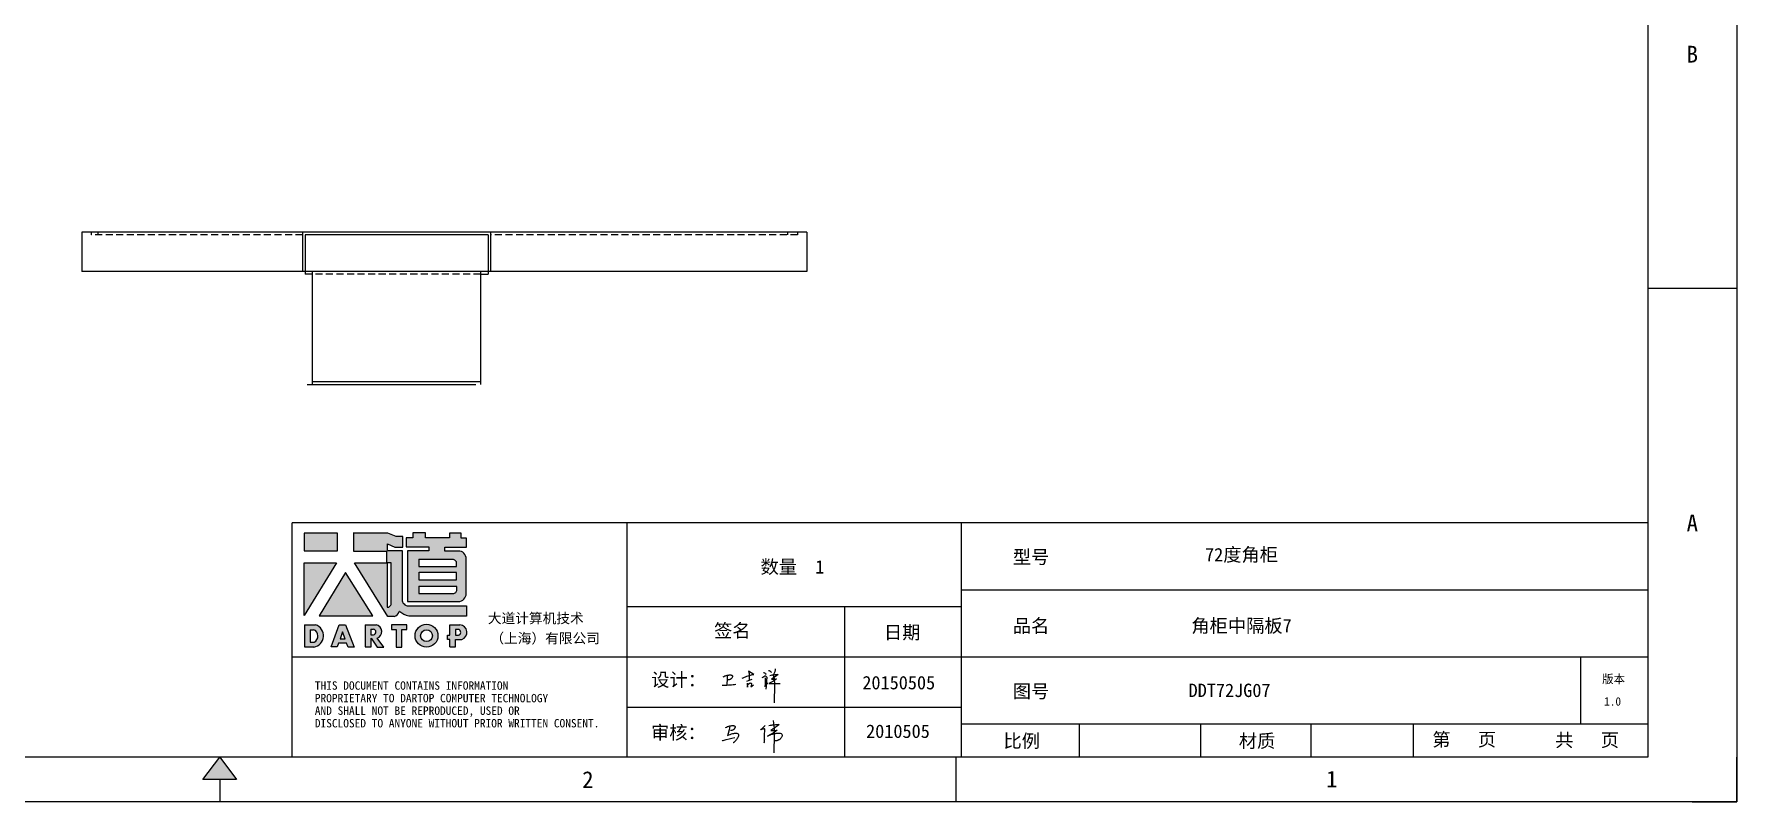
# Model space of a CAD drawing. Header units: millimetres. Extents: x -43476 to -13830, y -16942 to 55335.
# Drawn here: x -21724 to -20955, y 28617 to 28963 of the extents above; entities that cross this region are included whole.
import ezdxf
from ezdxf.enums import TextEntityAlignment as Align

# ---------------------------------------------------------------- set-up
doc = ezdxf.new("R2010")
doc.units = ezdxf.units.MM
doc.linetypes.add('DOT', pattern=[0.25, 0, -0.25])
doc.linetypes.add('HIDDEN2', pattern=[4.7625, 3.175, -1.5875])
for name, color, linetype in [('4', 7, 'Continuous'), ('hidden', 3, 'HIDDEN2'), ('print', 30, 'Continuous')]:
    doc.layers.add(name, color=color, linetype=linetype)
doc.styles.add('Dartop', font='')
doc.styles.add('hzHT', font='simhei.ttf')
doc.styles.get('Dartop').set_extended_font_data('FangSong_GB2312')

# ---------------------------------------------------------------- blocks, each defined once
blk = doc.blocks.new('*U5')
at = {"color": 254, "linetype": 'Continuous', "extrusion": (0, 0, -1)}
for points in [[(-17, 0.333), (-16.812, 0.25), (-17, 0.5)], [(-17, 0.333), (-17, 0.5), (-17.188, 0.25)], [(-17, 0.333), (-17.188, 0.25), (-16.812, 0.25)]]:
    blk.add_solid(points, dxfattribs=at)
blk = doc.blocks.new('dadao')
for p, q in [((48, 19.2), (44.9, 10.4)), ((44.9, 10.4), (51.2, 10.4)), ((51.2, 10.4), (48, 19.2))]:
    blk.add_line(p, q)
for points in [[(41.8, 121.6), (41.8, 143.7), (-0.4, 143.7), (-0.4, 121.6), (41.8, 121.6)], [(104.8, 122), (104.8, 130.3), (114.1, 126.3), (124.2, 126.3), (124.2, 139.6), (115.9, 139.6), (105.1, 143.9), (61.5, 143.9)], [(61.7, 144), (61.7, 121.3), (103.9, 121.3)], [(113.4, 38.7), (105.1, 38.7), (63, 106.5), (103.9, 106.5), (103.9, 120.9), (103.9, 121.3)], [(109.7, 53.6), (109.7, 106.2), (104.3, 106.2), (104.3, 50.4), (106.6, 50.4)], [(144.6, 94.4), (144.6, 84.8), (192, 84.8), (192, 94.1), (144.9, 94.1)], [(120.2, 45), (119.5, 45), (119.5, 44.6)], [(0, 28), (0, 0), (11.8, 0)], [(0.1, 28), (14, 28)], [(7.1, 21.8), (7.1, 6.1), (12, 6.1)], [(7.1, 21.8), (11.4, 21.8)], [(76.8, 28.2), (76.8, 0), (84.1, 0), (84.1, 11.1), (91.6, -0.1), (100.3, -0.1), (91.7, 11.1)], [(76.8, 28.2), (90.6, 28.2)], [(84, 22.7), (84, 15.3), (87.2, 15.3)], [(84, 22.7), (87.3, 22.7)], [(183.7, 0), (183.7, 9.6), (180.6, 9.6), (180.6, 14.9), (183.8, 14.9), (183.8, 28.1), (196.1, 28.1), (196.5, 28.1)], [(194.9, 22.3), (190.8, 22.3), (190.8, 15), (194.4, 15)], [(183.7, 0), (190.9, 0), (190.9, 9.6), (198.8, 9.6)]]:
    blk.add_lwpolyline(points)
blk.add_lwpolyline([(137.1, 144.2), (137.1, 137.9), (128.3, 137.9), (128.3, 126.5), (157.3, 126.5), (157.3, 121.5), (130.3, 121.5), (130.3, 57.5), (194.4, 57.5, 0.414214), (204.4, 67.5), (204.4, 111.3, 0.414214), (194.4, 121.3), (177.5, 121.3), (177.5, 126.3), (204.7, 126.3), (204.7, 137.7), (198.2, 137.7), (198.2, 143.9), (183.3, 143.9), (183.3, 138), (153, 138), (153, 144.2), (137.1, 144.2)], format="xyb", close=True)
for points in [[(104.8, 122), (123.4, 122), (123.4, 60, 0.414214), (131.4, 52), (204.8, 52), (204.8, 39.1), (131.7, 39.1)], [(144.3, 110.8), (144.3, 101.8), (192.3, 101.8), (192.3, 105.5, 0.414214), (187.3, 110.5), (144.3, 110.5)], [(144.6, 77), (144.6, 67.5), (187.6, 67.5, 0.414214), (192.6, 72.5), (192.6, 76.4), (144.6, 76.4)]]:
    blk.add_lwpolyline(points, format="xyb")
for points in [[(-0.3, 106.2), (40.4, 106.2), (-0.3, 39.7), (-0.3, 106.2)], [(51.7, 94.1), (18.4, 39.3), (86.2, 39.3)], [(43.8, 28.2), (51.8, 28.2), (62.6, -0.1), (55, -0.1), (53.2, 5), (42.9, 5), (41.1, 0), (33.6, 0)], [(110, 28.1), (110, 21.9), (116, 21.9), (116, -0.1), (123.2, -0.1), (123.2, 22), (129.2, 22), (129.2, 28.1), (110, 28.1)]]:
    blk.add_lwpolyline(points, close=True)
for radius in [14.5, 7.44]:
    blk.add_circle((154.2, 14.2), radius)
for centre, radius, start, end in [((99.2, 60.7), 12.6, 305.6399, 325.969), ((111.6, 46.7), 8.19, 282.9811, 347.6627), ((136, 61.7), 22.9, 226.7358, 259.3209), ((8.5, 13.9), 8.49, 294.2143, 69.7177), ((9.6, 14.2), 14.4, 278.6604, 72.3203), ((86.4, 19), 3.8, 282.527, 76.7196), ((88.6, 19.4), 8.95, 290.6073, 77.2124), ((193.7, 18.7), 3.8, 280.9891, 72.5513), ((195.7, 18.6), 9.51, 288.8959, 85.2442)]:
    blk.add_arc(centre, radius, start, end)
blk = doc.blocks.new('h')
for p, q in [((20768.1, -2360.9), (20773, -2359.1)), ((20769.5, -2366.9), (20769.8, -2370.6)), ((20769.8, -2370.6), (20770.9, -2378)), ((20770.9, -2378), (20771.5, -2370.6)), ((20772.4, -2369.3), (20774.9, -2367.8)), ((20773, -2359.1), (20784.1, -2355.2)), ((20773.3, -2331.8), (20775.3, -2338.7)), ((20789.1, -2340.9), (20773.5, -2331.9)), ((20775.3, -2338.7), (20775.6, -2351.2)), ((20775.6, -2351.2), (20775.5, -2357.3)), ((20782.2, -2369.2), (20780, -2377.1)), ((20780, -2377.1), (20788.3, -2371.3)), ((20780.1, -2366.4), (20780.8, -2366.4)), ((20781.9, -2367.4), (20782.2, -2369.2)), ((20845.7, -2343.5), (20848.4, -2353)), ((20848.9, -2370.3), (20847.9, -2424)), ((20848.4, -2353), (20848.9, -2370.3))]:
    blk.add_line(p, q)
for points in [[(20832.1, -2329.2, -0.053561), (20834.9, -2330.3, -0.075272), (20836.7, -2331.5, -0.005295), (20837.8, -2332.6, -0.009337), (20838.5, -2333.3, -0.026146), (20839, -2334, -0.016644), (20839.8, -2335.1)], [(20847.6, -2340.2, 0.021784), (20849.6, -2335.9, 0.028296), (20850.8, -2332.4, 0.008136), (20851.9, -2328.2, 0.028913), (20852.2, -2327, 0.08193), (20852.1, -2325.9, 0.075058), (20851.7, -2324.7, 0.275043)], [(20696.6, -2372.4, 0.002073), (20710.6, -2371.9, 0.016137), (20719.6, -2371.3, 0.008314), (20736.9, -2369.3)], [(20699.1, -2348.2, -0.029745), (20704.6, -2345.4, -0.046842), (20708.4, -2344.2, -0.00919), (20714.3, -2343, -0.018517), (20717.2, -2342.5, -0.037841), (20720.3, -2342.4, -0.039541), (20723.2, -2342.8, -0.149785), (20726, -2344.3, -0.204935), (20726.9, -2346.6, -0.074872), (20726.5, -2348.3, -0.061615), (20725.6, -2350.3, -0.034204), (20723.8, -2352.6, -0.045776), (20722.3, -2354.1, -0.054985), (20720.4, -2355.3, -0.036348), (20717.3, -2356.5, -0.067752), (20715.7, -2356.8, -0.043553), (20713.2, -2356.7)], [(20755, -2351.9, -0.024077), (20759.9, -2350.1, -0.013147), (20768.7, -2346.5, -0.00522), (20775.4, -2344.1, -0.018517), (20777.3, -2343.4, -0.008274), (20786.3, -2341, -0.039541), (20788.3, -2340.8, -0.079216), (20789.4, -2341, -0.204935)], [(20813.5, -2350.1, 0.007348), (20815.9, -2348.7, 0.008421), (20818, -2347.3, 0.009459), (20819.7, -2346.2, -0.016325), (20820.7, -2345.5, -0.173771), (20821.8, -2345.3, -0.085159), (20823.9, -2346, -0.125883), (20826, -2347.9, -0.160659), (20826.6, -2350.1, -0.010447), (20826.5, -2352.3, -0.008247), (20826.2, -2355.1, -0.002698), (20825.3, -2374, 0.001562), (20823.9, -2383.7, 0.016137)], [(20816.8, -2335, -0.053561), (20819.6, -2336.1, -0.075272), (20821.3, -2337.3, -0.005295), (20822.5, -2338.5, -0.009337), (20823.1, -2339.1, -0.026146), (20823.7, -2339.8, -0.016644), (20824.5, -2340.9)], [(20836, -2343.7, -0.02797), (20842.1, -2342.6, -0.048868), (20845.6, -2342.2, -0.00919), (20851.1, -2341.4, -0.018517), (20853.9, -2341.1, -0.037841), (20856.7, -2341.2, -0.039541), (20859.4, -2341.6, -0.018282), (20840.6, -2354.7, -0.000937)]]:
    blk.add_lwpolyline(points, format="xyb")
for points in [[(20711.3, -2343.5), (20711.3, -2343.5), (20711.5, -2355.8), (20710.7, -2368), (20710.6, -2371.9)], [(20821.5, -2350.6), (20822.4, -2359.2), (20822.2, -2364.9), (20821.7, -2369), (20821.3, -2376.3), (20823.6, -2368.5), (20827.2, -2366.3), (20829.5, -2366.3)], [(20840.6, -2354.7), (20850, -2354.7), (20855, -2354.3), (20845.9, -2361.1), (20840.5, -2364), (20833, -2367.5), (20863.2, -2367.4), (20865.9, -2367.3)]]:
    blk.add_lwpolyline(points)
for centre, radius, start, end in [((20773.7, -2371.2), 2.3, 121.9907, 163.6016), ((20787.5, -2406), 40.3, 100.6183, 108.2482), ((20780.8, -2367.6), 1.15, 9.4675, 90)]:
    blk.add_arc(centre, radius, start, end)

msp = doc.modelspace()

# ---------------------------------------------------------------- hatches: boundary and pattern name
for points in [[(-21587.006, 28737.997), (-21602.074, 28737.997), (-21602.074, 28730.125), (-21587.006, 28730.125)], [(-21587.491, 28724.617), (-21602.033, 28724.617), (-21602.033, 28700.874)], [(-21583.46, 28720.308), (-21595.348, 28700.716), (-21571.142, 28700.716)], [(-21555.772, 28696.707), (-21562.651, 28696.707), (-21562.651, 28694.525), (-21560.505, 28694.525), (-21560.505, 28686.66), (-21557.935, 28686.66), (-21557.935, 28694.53), (-21555.772, 28694.53)]]:
    msp.add_hatch(color=0).paths.add_polyline_path(points)
h = msp.add_hatch(color=0)
h.paths.add_polyline_path([(-21564.489, 28733.213), (-21561.164, 28731.776), (-21557.569, 28731.776), (-21557.569, 28736.535), (-21560.535, 28736.535), (-21564.399, 28738.061), (-21579.887, 28738.061), (-21579.887, 28730.014), (-21564.818, 28730.014), (-21564.818, 28729.851), (-21564.818, 28724.707), (-21579.43, 28724.707), (-21564.401, 28700.519), (-21561.424, 28700.519, 0.2793748), (-21559.252, 28702.632), (-21559.252, 28702.743), (-21558.989, 28702.743, 0.1431454), (-21554.892, 28700.658), (-21528.775, 28700.658), (-21528.775, 28705.246), (-21555.003, 28705.246, -0.4142136), (-21557.86, 28708.102), (-21557.86, 28730.268), (-21564.489, 28730.268)])
h.paths.add_polyline_path([(-21564.666, 28724.604), (-21562.751, 28724.604), (-21562.751, 28705.831, -0.0889357), (-21563.861, 28704.69), (-21564.673, 28704.69)], flags=16)
h = msp.add_hatch(color=0)
h.paths.add_polyline_path([(-21528.82, 28735.869), (-21531.144, 28735.869), (-21531.144, 28738.079), (-21536.455, 28738.079), (-21536.455, 28735.979), (-21547.299, 28735.979), (-21547.299, 28738.19), (-21552.978, 28738.19), (-21552.978, 28735.938), (-21556.116, 28735.938), (-21556.116, 28731.863), (-21545.76, 28731.863), (-21545.76, 28730.061), (-21555.41, 28730.061), (-21555.41, 28707.241), (-21532.502, 28707.241, 0.4142136), (-21528.931, 28710.812), (-21528.931, 28726.439, 0.4142136), (-21532.502, 28730.01), (-21538.557, 28730.01), (-21538.557, 28731.779), (-21528.82, 28731.779)])
h.paths.add_polyline_path([(-21535.032, 28726.142, -0.4142136), (-21533.246, 28724.356), (-21533.246, 28723.047), (-21550.397, 28723.047), (-21550.397, 28726.142)], flags=16)
h.paths.add_polyline_path([(-21533.357, 28720.283), (-21533.357, 28716.968), (-21550.286, 28716.968), (-21550.286, 28720.283)], flags=16)
h.paths.add_polyline_path([(-21533.136, 28713.983), (-21533.136, 28712.563, -0.4142136), (-21534.921, 28710.778), (-21550.286, 28710.778), (-21550.286, 28713.983)], flags=16)
h = msp.add_hatch(color=0)
h.paths.add_polyline_path([(-21596.938, 28696.671), (-21601.926, 28696.671), (-21601.926, 28686.69), (-21597.725, 28686.69, 0.7930159)])
h.paths.add_polyline_path([(-21597.651, 28688.876), (-21599.395, 28688.876), (-21599.395, 28694.485), (-21597.843, 28694.485, -0.6713609)], flags=16)
h = msp.add_hatch(color=0)
h.paths.add_polyline_path([(-21583.423, 28696.753), (-21586.27, 28696.753), (-21589.931, 28686.679), (-21587.234, 28686.679), (-21586.6, 28688.465), (-21582.946, 28688.465), (-21582.298, 28686.658), (-21579.579, 28686.658)])
h.paths.add_polyline_path([(-21583.644, 28690.389), (-21585.908, 28690.389), (-21584.797, 28693.555)], flags=16)
h = msp.add_hatch(color=0)
h.paths.add_polyline_path([(-21569.584, 28696.746), (-21574.49, 28696.746), (-21574.49, 28686.674), (-21571.898, 28686.674), (-21571.898, 28690.667), (-21569.232, 28686.638), (-21566.099, 28686.638), (-21569.167, 28690.641, 0.7440549)])
h.paths.add_polyline_path([(-21571.921, 28692.158), (-21571.921, 28694.803), (-21570.762, 28694.803, -0.796809), (-21570.78, 28692.158)], flags=16)
h = msp.add_hatch(color=0)
h.paths.add_polyline_path([(-21552.033, 28691.746, 1), (-21541.689, 28691.746, 1)])
h.paths.add_polyline_path([(-21544.204, 28691.746, -1), (-21549.518, 28691.746, -1)], flags=16)
h = msp.add_hatch(color=0)
h.paths.add_polyline_path([(-21531.769, 28696.722), (-21531.917, 28696.722), (-21536.291, 28696.722), (-21536.291, 28692.022), (-21537.452, 28692.022), (-21537.452, 28690.113), (-21536.31, 28690.113), (-21536.31, 28686.691), (-21533.757, 28686.691), (-21533.757, 28690.127), (-21530.951, 28690.127, 0.8123038)])
h.paths.add_polyline_path([(-21533.794, 28692.035), (-21533.794, 28694.664), (-21532.341, 28694.664, -0.7782134), (-21532.49, 28692.035)], flags=16)

# ---------------------------------------------------------------- linework, layer by layer
at = {"color": 0}
for p, q in [((-20995.613, 29482.968), (-20995.613, 28636.919)), ((-20955.324, 28848.432), (-20995.613, 28848.432)), ((-20995.613, 28742.675), (-21607.487, 28742.675)), ((-21607.487, 28636.919), (-21607.487, 28742.675)), ((-21456.407, 28742.675), (-21456.407, 28636.919)), ((-21305.327, 28636.919), (-21305.327, 28742.675)), ((-21305.327, 28712.459), (-20995.613, 28712.459)), ((-21456.407, 28704.905), (-21305.327, 28704.905)), ((-21358.205, 28704.905), (-21358.205, 28636.919)), ((-21607.487, 28682.243), (-21456.407, 28682.243)), ((-21456.407, 28682.243), (-20995.613, 28682.243)), ((-21025.829, 28652.027), (-21025.829, 28682.243)), ((-21456.407, 28659.581), (-21305.327, 28659.581)), ((-21305.327, 28652.027), (-20995.613, 28652.027)), ((-21252.173, 28636.919), (-21252.173, 28652.027)), ((-21197.395, 28636.919), (-21197.395, 28652.027)), ((-21147.596, 28636.919), (-21147.596, 28652.027)), ((-21101.369, 28636.919), (-21101.369, 28652.027)), ((-20995.613, 28636.919), (-22194.767, 28636.919)), ((-21307.845, 28616.775), (-21307.845, 28636.919)), ((-20955.324, 28616.775), (-20955.324, 28636.919)), ((-21640.221, 28626.847), (-21640.221, 28616.775)), ((-20975.468, 28616.775), (-20955.324, 28616.775))]:
    msp.add_line(p, q, dxfattribs=at)
at = {"color": 0, "linetype": 'DOT'}
for p, q in [((-20955.324, 29482.968), (-20955.324, 28636.919)), ((-20975.468, 28616.775), (-22235.055, 28616.775))]:
    msp.add_line(p, q, dxfattribs=at)
for p, q in [((-21375.111, 28873.913), (-21702.533, 28873.913)), ((-21702.533, 28873.913), (-21702.533, 28856.113)), ((-21602.797, 28873.913), (-21602.797, 28856.113)), ((-21519.067, 28872.713), (-21601.637, 28872.713)), ((-21601.637, 28872.713), (-21601.637, 28856.113)), ((-21519.067, 28872.713), (-21519.067, 28856.113)), ((-21517.947, 28873.913), (-21517.947, 28856.113)), ((-21375.111, 28873.913), (-21375.111, 28856.113)), ((-21375.111, 28856.113), (-21702.533, 28856.113)), ((-21601.637, 28856.113), (-21601.637, 28854.913)), ((-21598.43, 28854.913), (-21601.637, 28854.913)), ((-21598.43, 28856.113), (-21598.43, 28805.113)), ((-21522.43, 28856.113), (-21522.43, 28805.113)), ((-21522.43, 28854.913), (-21519.067, 28854.913)), ((-21519.067, 28856.113), (-21519.067, 28854.913)), ((-21600.675, 28805.113), (-21524.675, 28805.113)), ((-21522.43, 28806.313), (-21598.43, 28806.313)), ((-21390.388, 28653.504), (-21389.955, 28649.884)), ((-21389.955, 28649.884), (-21389.884, 28647.21)), ((-21391.525, 28647.252), (-21393.009, 28646.449)), ((-21390.456, 28647.823), (-21391.525, 28647.252)), ((-21391.464, 28649.024), (-21389.576, 28649.024)), ((-21388.569, 28649.116), (-21390.456, 28647.823)), ((-21389.884, 28647.21), (-21390.045, 28638.891)), ((-21389.576, 28649.024), (-21388.569, 28649.116))]:
    msp.add_line(p, q)
for points in [[(-21411.876, 28650.331, -0.029745), (-21411.012, 28650.763, -0.0468422), (-21410.427, 28650.951, -0.0091902), (-21409.515, 28651.136, -0.0185172), (-21409.057, 28651.202, -0.0378406), (-21408.585, 28651.217, -0.0395413), (-21408.137, 28651.161, -0.1497852), (-21407.699, 28650.922, -0.2049352), (-21407.564, 28650.575, -0.0748717), (-21407.616, 28650.302, -0.0616146), (-21407.764, 28649.999, -0.0342039), (-21408.035, 28649.642, -0.0457759), (-21408.277, 28649.411, -0.054985), (-21408.569, 28649.227, -0.0363479), (-21409.054, 28649.034, -0.0677521), (-21409.296, 28648.992, -0.0435534), (-21409.678, 28649.012)], [(-21392.39, 28651.251, -0.0279703), (-21391.17, 28651.477, -0.0488679), (-21390.462, 28651.552, -0.0091902), (-21389.35, 28651.717, -0.0185172), (-21388.794, 28651.768, -0.0378406), (-21388.224, 28651.756, -0.0395413), (-21387.686, 28651.661, -0.0182819), (-21391.464, 28649.024, -0.0009369)], [(-21393.009, 28646.449, -0.029745), (-21391.662, 28647.124, -0.0468422), (-21390.75, 28647.418, -0.0091902), (-21389.326, 28647.705, -0.0185172), (-21388.613, 28647.808, -0.0378406), (-21387.876, 28647.832, -0.0395413), (-21387.177, 28647.745, -0.1497852), (-21386.493, 28647.371, -0.2049352), (-21386.284, 28646.83, -0.0748717), (-21386.363, 28646.404, -0.0616146), (-21386.596, 28645.931, -0.0342039), (-21387.017, 28645.375, -0.0457759), (-21387.395, 28645.014, -0.054985), (-21387.851, 28644.727, -0.0363479), (-21388.607, 28644.426, -0.0677521), (-21388.985, 28644.361, -0.0435534), (-21389.581, 28644.392)]]:
    msp.add_lwpolyline(points, format="xyb")
msp.add_lwpolyline([(-21409.972, 28651.048), (-21409.972, 28651.048), (-21410.261, 28649.278), (-21410.736, 28647.614), (-21411.047, 28646.592)])
at = {"color": 0}
msp.add_lwpolyline([(-21640.221, 28636.919), (-21632.667, 28626.847), (-21647.775, 28626.847), (-21640.221, 28636.919)], close=True, dxfattribs=at)
for centre, radius, start, end in [((-21403.453, 28662.313), 14.915, 299.265464, 300.9495), ((-21369.663, 28537.289), 115.167, 102.46592, 103.2053), ((-21448.145, 28704.959), 76.257, 313.366132, 315.296084), ((-21394.512, 28649.253), 0.488, 52.375745, 91.291159), ((-21394.679, 28649.329), 0.559, 357.196828, 33.705179), ((-21414.085, 28647.52), 3.193, 281.076982, 291.212632), ((-21484.286, 28932.472), 296.638, 283.91895, 284.971512), ((-21406.168, 28638.148), 9.752, 113.202449, 120.017497), ((-21408.457, 28643.488), 3.943, 102.47486, 113.202449), ((-21402.744, 28617.665), 30.39, 100.36867, 102.47486), ((-21409.092, 28646.025), 2.515, 283.816254, 294.030509), ((-21406.866, 28640.191), 7.49, 96.125337, 100.36867), ((-21408.555, 28644.781), 1.16, 294.836428, 309.901134), ((-21424.02, 28659.049), 22.192, 316.919563, 320.58866), ((-21407.265, 28643.91), 3.75, 87.457037, 96.125337), ((-21407.251, 28644.224), 3.435, 78.399567, 87.457037), ((-21411.445, 28648.269), 5.643, 324.094808, 331.378357), ((-21406.766, 28646.587), 1.022, 44.324655, 78.399567), ((-21407.065, 28646.054), 0.754, 319.573073, 337.48549), ((-21409.142, 28647.714), 3.388, 324.910666, 333.348429), ((-21407.494, 28647.098), 1.65, 326.76781, 340.871018), ((-21406.44, 28646.905), 0.567, 357.998393, 44.324655), ((-21406.994, 28646.925), 1.122, 340.871018, 357.998393), ((-21153.662, 28608.492), 243.4, 171.410173, 171.768083), ((-21823.408, 28663.087), 429.463, 357.565664, 358.057278), ((-21407.256, 28650.153), 13.166, 352.912546, 354.802684), ((-21402.317, 28649.703), 8.207, 354.802684, 357.196828)]:
    msp.add_arc(centre, radius, start, end)
at = {"layer": 'hidden'}
for p, q in [((-21698.268, 28873.913), (-21698.268, 28872.713)), ((-21602.797, 28872.713), (-21698.268, 28872.713)), ((-21695.187, 28873.913), (-21695.187, 28872.713)), ((-21379.444, 28872.713), (-21517.947, 28872.713)), ((-21383.859, 28873.913), (-21383.859, 28872.713)), ((-21379.444, 28873.913), (-21379.444, 28872.713)), ((-21522.43, 28854.913), (-21598.43, 28854.913))]:
    msp.add_line(p, q, dxfattribs=at)
at = {"layer": 'print'}
msp.add_lwpolyline([(-22235.055, 29503.112), (-20955.324, 29503.112), (-20955.324, 28616.775), (-22235.055, 28616.775)], close=True, dxfattribs=at)

# ---------------------------------------------------------------- block references
at = {"color": 0}
for name, p, xscale, yscale, zscale in [('dadao', (-21601.926, 28686.69), 0.3570986524328962, 0.3570986524601059, 0.3570986524634209), ('h', (-24620.317, 29037.043), 0.1549482039698633, 0.1549482039698633, 0.1549482039698633)]:
    msp.add_blockref(name, p, dxfattribs=dict(at, xscale=xscale, yscale=yscale, zscale=zscale))
at = {"color": 0, "linetype": 'Continuous', "xscale": 40.28805309813855, "yscale": 40.28805309843684, "zscale": 40.28805309843723}
msp.add_blockref('*U5', (-22325.118, 28616.775), dxfattribs=at)

# ---------------------------------------------------------------- texts
at = {"color": 0}
for s, height, style, p in [('B', 7.554, 'Dartop', (-20975.468, 28954.188)), ('A', 7.554, 'Dartop', (-20975.468, 28742.675)), ('数量  1', 6.0432, 'hzHT', (-21381.679, 28722.866)), ('型号', 6.0432, 'hzHT', (-21273.973, 28727.303)), ('72度角柜', 6.0432, 'hzHT', (-21178.958, 28728.344)), ('签名', 6.0432, 'hzHT', (-21408.826, 28694.066)), ('日期', 6.0432, 'hzHT', (-21332.145, 28693.322)), ('品名', 6.0432, 'hzHT', (-21273.973, 28696.28)), ('角柜中隔板7', 6.0432, 'hzHT', (-21178.958, 28696.28)), ('20150505', 6.0432, 'hzHT', (-21333.696, 28670.603)), ('版本', 3.777, 'hzHT', (-21011.012, 28672.216)), ('图号', 6.0432, 'hzHT', (-21273.973, 28666.742)), ('DDT72JG07', 6.0432, 'hzHT', (-21184.357, 28667.136)), ('1.0', 3.777, 'Dartop', (-21011.466, 28662.122)), ('2010505', 6.0432, 'hzHT', (-21334.056, 28648.675)), ('比例', 6.0432, 'hzHT', (-21278.187, 28644.316)), ('材质', 6.0432, 'hzHT', (-21171.937, 28644.316)), ('第   页', 6.0432, 'hzHT', (-21078.454, 28644.943)), ('共   页', 6.0432, 'hzHT', (-21022.941, 28644.723)), ('2', 7.554, 'Dartop', (-21474.033, 28626.847)), ('1', 7.554, 'Dartop', (-21138.213, 28627.087))]:
    msp.add_text(s, height=height, dxfattribs=dict(at, style=style)).set_placement(p, align=Align.MIDDLE_CENTER)
at = {"color": 0, "style": 'hzHT'}
for s, height, p in [('设计：', 6.0432, (-21445.435, 28668.888)), ('THIS DOCUMENT CONTAINS INFORMATION', 3.777, (-21597.29, 28667.4)), ('PROPRIETARY TO DARTOP COMPUTER TECHNOLOGY', 3.777, (-21597.29, 28661.734)), ('AND SHALL NOT BE REPRODUCED, USED OR', 3.777, (-21597.29, 28656.069)), ('DISCLOSED TO ANYONE WITHOUT PRIOR WRITTEN CONSENT.', 3.777, (-21597.29, 28650.403)), ('审核：', 6.0432, (-21445.525, 28645.091))]:
    msp.add_text(s, height=height, dxfattribs=at).set_placement(p)
at = {"layer": '4', "color": 0, "style": 'hzHT'}
for s, p in [('大道计算机技术', (-21519.171, 28697.4)), ('（上海）有限公司', (-21518.031, 28688.366))]:
    msp.add_text(s, height=4.5324, dxfattribs=at).set_placement(p)

doc.saveas('drawing.dxf')
